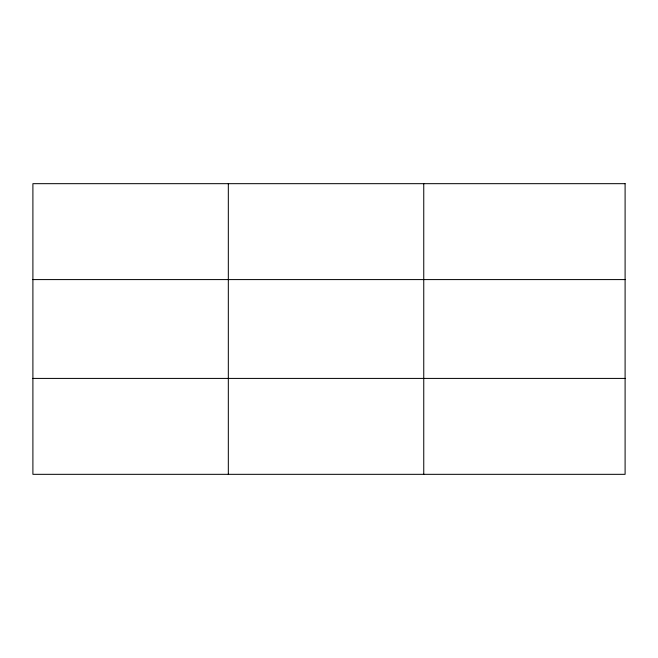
<?xml version="1.0" encoding="UTF-8"?>
<svg xmlns="http://www.w3.org/2000/svg" width="658" height="658" viewBox="0 0 658 658"><rect width="100%" height="100%" fill="white"/><g stroke="black" fill="none" stroke-linecap="round" stroke-linejoin="round"><path stroke-width="0.99" d="M228.326 183.672L228.326 474.328M423.752 183.672L423.752 474.328M32.9 279.584L625.1 279.584M32.9 378.416L625.1 378.416M625.1 183.672L625.1 474.328L32.9 474.328L32.9 183.672L625.1 183.672"/></g></svg>
